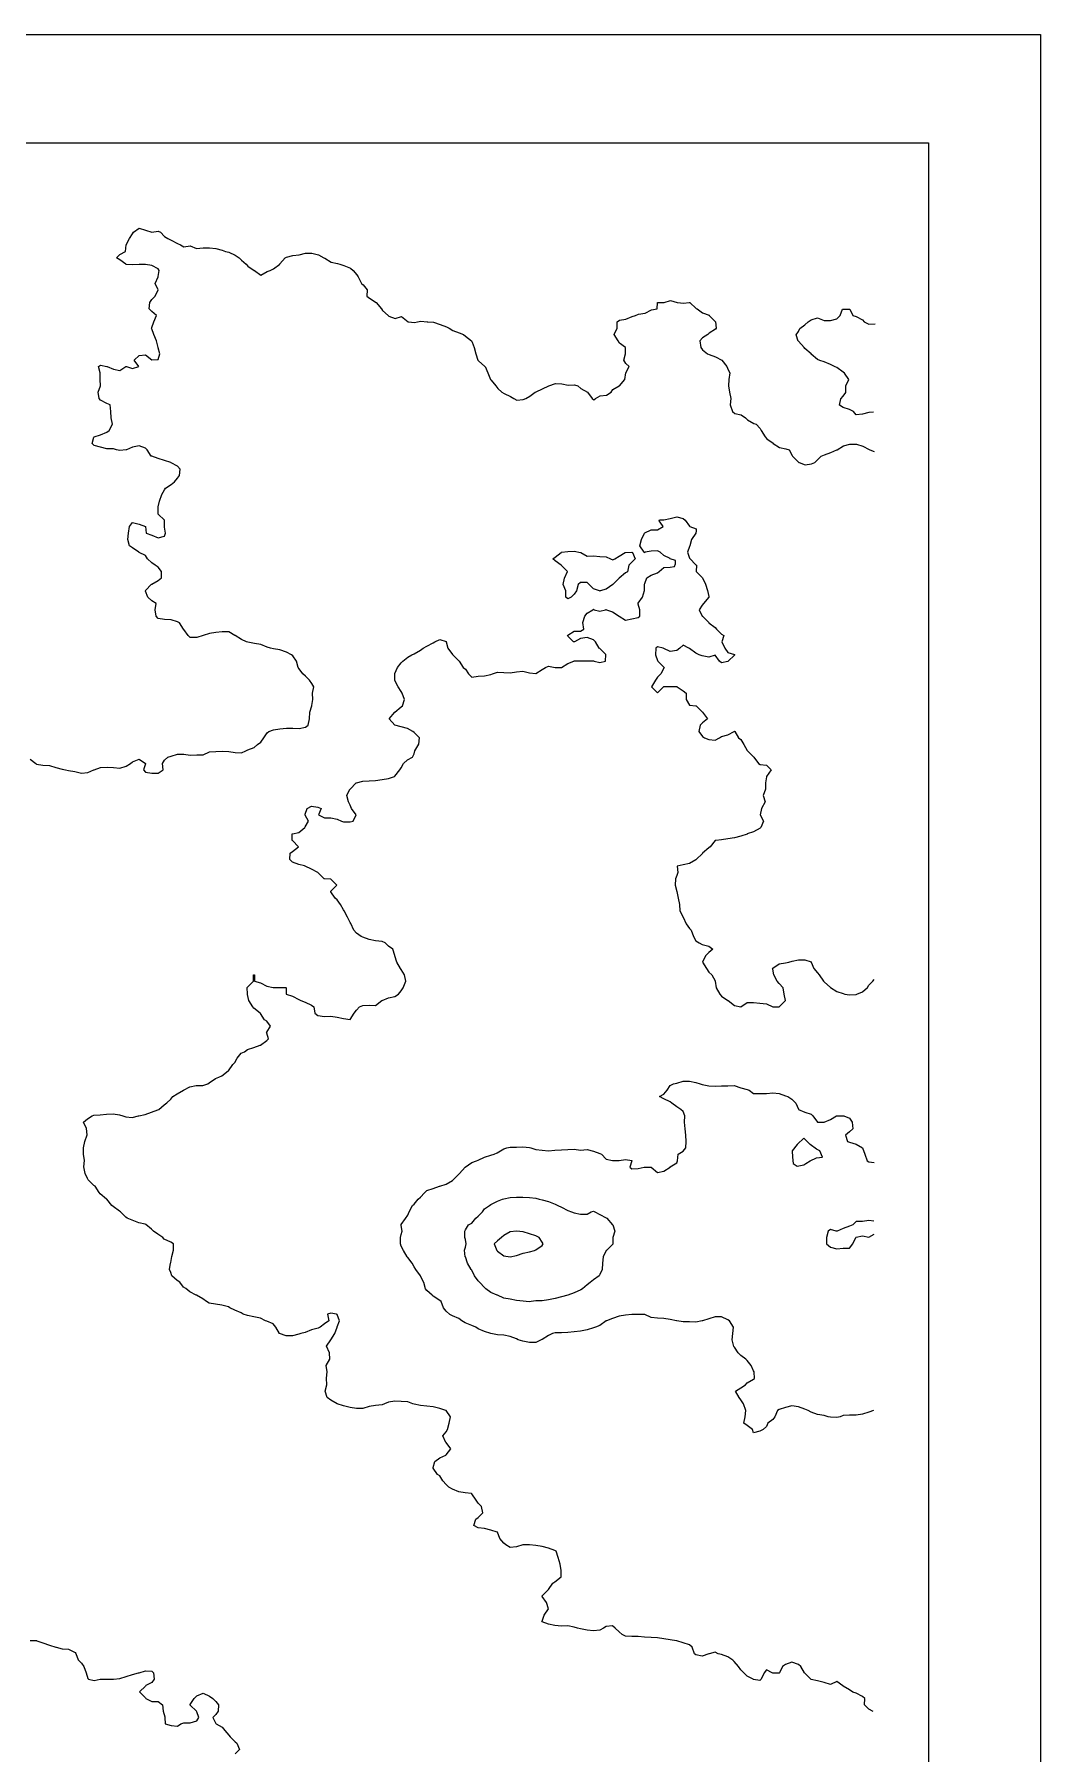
# Model space of a CAD drawing. Extents: x 597 to 1462, y 540 to 1101.
# Drawn here: x 1308.7 to 1462.4, y 837.9 to 1100.6 of the extents above; entities that cross this region are included whole.
import ezdxf

# ---------------------------------------------------------------- set-up
doc = ezdxf.new("R2010")
doc.units = 0
for name, color, linetype in [('Frame_Outer', 7, 'CONTINUOUS'), ('Gridlinescont', 7, 'CONTINUOUS'), ('TEST', 7, 'CONTINUOUS')]:
    doc.layers.add(name, color=color, linetype=linetype)

msp = doc.modelspace()

# ---------------------------------------------------------------- linework, layer by layer
at = {"layer": 'Frame_Outer', "color": 7}
msp.add_lwpolyline([(596.917639, 1100.637229), (1462.392328, 1100.637229), (1462.392328, 539.962512), (596.917639, 539.962512), (596.917639, 1100.637229), (1462.392328, 1100.637229), (1462.392328, 539.962512), (596.917639, 539.962512), (596.917639, 1100.637229), (1462.392328, 1100.637229), (1462.392328, 539.962512), (596.917639, 539.962512), (596.917639, 1100.637229)], close=True, dxfattribs=at)
at = {"layer": 'Gridlinescont', "color": 7}
msp.add_lwpolyline([(614.04912, 1084.06444), (1445.260818, 1084.06444), (1445.260818, 556.535283), (614.04912, 556.535283), (614.04912, 1084.06444)], close=True, dxfattribs=at)
at = {"layer": 'TEST', "color": 7}
for points in [[(1308.039379, 989.873279), (1308.90899, 989.221092), (1309.017843, 989.123217), (1309.996251, 988.976405), (1310.974603, 988.927044), (1311.952926, 988.63359), (1312.931334, 988.350888), (1313.42051, 988.242063), (1313.909742, 988.144188), (1314.888094, 987.997376), (1315.866445, 987.752633), (1316.844853, 987.850423), (1317.776582, 988.241583), (1317.823543, 988.266418), (1318.801895, 988.60929), (1319.780303, 988.676967), (1320.758654, 988.633956), (1321.737062, 988.487144), (1322.715386, 988.829621), (1323.36763, 989.220838), (1323.693794, 989.465552), (1324.672145, 989.87311), (1325.650553, 989.244742), (1325.683065, 989.219906), (1325.650553, 989.172916), (1325.371069, 988.24116), (1325.650553, 987.914995), (1326.628905, 987.751758), (1327.607313, 987.751758), (1328.341091, 988.240934), (1328.259641, 989.219342), (1328.585777, 989.708518), (1329.074953, 990.197693), (1329.564129, 990.337168), (1330.542537, 990.642109), (1331.520888, 990.642109), (1332.499296, 990.491148), (1333.47762, 990.52366), (1334.455971, 990.552447), (1335.434379, 990.997172), (1336.412787, 991.052911), (1337.391139, 991.105489), (1338.369462, 991.076703), (1339.34787, 990.895064), (1340.326278, 990.848103), (1340.978466, 991.174154), (1341.30463, 991.296554), (1342.282925, 991.663584), (1342.772214, 992.152731), (1343.261389, 992.478924), (1343.750509, 993.131139), (1344.239684, 993.913854), (1344.484399, 994.109491), (1345.218205, 994.376247), (1346.196529, 994.544452), (1347.174937, 994.598554), (1348.153288, 994.598554), (1349.131583, 994.553991), (1350.109991, 994.794247), (1350.529345, 995.087588), (1350.697042, 996.065996), (1350.762348, 997.044348), (1351.076574, 998.022756), (1351.088428, 998.111515), (1351.210799, 999.000995), (1351.170216, 999.979346), (1351.382164, 1000.957754), (1351.08871, 1001.44693), (1350.721708, 1001.936078), (1350.110245, 1002.54754), (1349.690891, 1002.914655), (1349.131837, 1003.697314), (1348.968967, 1003.892894), (1348.712794, 1004.871302), (1348.15374, 1005.654017), (1347.958075, 1005.849597), (1347.175388, 1006.240785), (1346.197037, 1006.61027), (1345.218742, 1006.729707), (1344.729453, 1006.827581), (1344.240334, 1007.023161), (1343.261897, 1007.386522), (1342.283574, 1007.561303), (1341.305251, 1007.740457), (1341.109586, 1007.805764), (1340.326899, 1008.19698), (1339.348491, 1008.770258), (1339.323656, 1008.782111), (1338.369124, 1009.341222), (1337.390772, 1009.353075), (1336.412477, 1009.217213), (1335.434069, 1009.108388), (1334.487242, 1008.782196), (1334.45473, 1008.761594), (1333.476406, 1008.454705), (1332.497998, 1008.454705), (1332.17189, 1008.78087), (1331.519647, 1009.712683), (1331.487135, 1009.758882), (1330.866415, 1010.73729), (1330.540336, 1010.877216), (1329.561928, 1011.156729), (1328.583491, 1011.226805), (1327.605168, 1011.390042), (1327.279032, 1011.716206), (1327.115766, 1012.694502), (1327.279032, 1013.672853), (1326.626845, 1014.06407), (1326.039738, 1014.65112), (1325.648578, 1015.582877), (1325.623742, 1015.629838), (1325.648578, 1015.6768), (1326.580334, 1016.608642), (1326.627324, 1016.629244), (1327.605732, 1017.197103), (1328.094795, 1017.588263), (1328.094795, 1018.566671), (1327.605732, 1019.218915), (1327.1165, 1019.545079), (1326.627324, 1019.871187), (1325.975052, 1020.523431), (1325.648916, 1021.012578), (1324.670593, 1021.477963), (1324.645758, 1021.502798), (1323.691197, 1022.154929), (1323.201965, 1022.481093), (1322.95725, 1023.459445), (1323.038728, 1024.437853), (1323.20157, 1025.416176), (1323.690802, 1026.06842), (1324.669154, 1025.783263), (1325.647477, 1025.432573), (1325.664128, 1025.415922), (1325.736575, 1024.437599), (1326.625998, 1024.111406), (1327.604406, 1023.703878), (1328.582729, 1023.948592), (1328.705129, 1024.437768), (1328.582729, 1025.327135), (1328.550217, 1025.416007), (1328.558402, 1026.39433), (1327.60387, 1027.348862), (1327.571358, 1027.373698), (1327.579542, 1028.352049), (1327.604378, 1028.440836), (1327.799958, 1029.330232), (1328.163375, 1030.30864), (1328.582616, 1031.042361), (1328.705016, 1031.287132), (1329.561081, 1031.857814), (1330.104584, 1032.265371), (1330.539489, 1032.824368), (1330.865653, 1033.243722), (1330.958871, 1034.22213), (1330.539602, 1034.6414), (1329.561194, 1035.189729), (1329.536358, 1035.201583), (1328.581854, 1035.502827), (1327.603531, 1035.853939), (1326.625123, 1036.166134), (1326.536308, 1036.177987), (1325.891571, 1037.156338), (1325.646856, 1037.401025), (1324.668448, 1037.74353), (1323.690097, 1037.575749), (1322.743326, 1037.15648), (1322.710814, 1037.135877), (1321.732406, 1037.032753), (1321.24323, 1037.155068), (1320.753941, 1037.295051), (1319.775646, 1037.319886), (1318.797295, 1037.548289), (1317.818887, 1037.809288), (1317.492779, 1038.135452), (1317.787419, 1039.113804), (1317.819931, 1039.146316), (1318.798282, 1039.440956), (1319.776634, 1039.848484), (1320.10277, 1040.093199), (1320.591946, 1041.071607), (1320.428708, 1042.049931), (1320.363402, 1043.028282), (1320.26564, 1044.00669), (1319.776352, 1044.251377), (1318.798057, 1044.740553), (1318.602477, 1044.985268), (1318.406812, 1045.963676), (1318.766532, 1046.941999), (1318.749881, 1047.920322), (1318.749881, 1048.89873), (1318.470368, 1049.877195), (1318.796533, 1050.072718), (1319.774856, 1049.896358), (1319.821846, 1049.875755), (1320.753603, 1049.484595), (1321.732011, 1049.288931), (1322.67881, 1049.875981), (1322.711322, 1049.900817), (1322.758284, 1049.875981), (1323.69004, 1049.596553), (1324.621882, 1049.875981), (1323.934699, 1050.854389), (1324.668476, 1051.588195), (1325.6468, 1051.66956), (1326.625208, 1050.900899), (1327.603531, 1050.943092), (1327.848246, 1051.832571), (1327.603531, 1052.721966), (1327.571019, 1052.810725), (1327.357857, 1053.789133), (1326.950328, 1054.767598), (1326.624135, 1055.656965), (1326.591623, 1055.745752), (1326.624135, 1055.834539), (1326.950328, 1056.723934), (1327.357857, 1057.702342), (1326.624079, 1058.289364), (1326.232862, 1058.680581), (1326.29814, 1059.658932), (1326.624305, 1060.148108), (1327.11348, 1060.637256), (1327.571132, 1061.615664), (1327.11348, 1062.594015), (1327.583465, 1063.572423), (1327.604067, 1063.66121), (1327.767389, 1064.550662), (1327.604067, 1064.795377), (1326.625744, 1065.333433), (1325.647308, 1065.497546), (1324.669013, 1065.480894), (1323.690548, 1065.438646), (1322.712253, 1065.495993), (1322.665235, 1065.528505), (1321.733506, 1066.180777), (1321.244331, 1066.506857), (1321.733506, 1066.996089), (1322.622902, 1067.485265), (1322.698537, 1068.463673), (1322.71039, 1068.496185), (1323.199566, 1069.442984), (1323.688714, 1070.17679), (1323.828696, 1070.421505), (1324.667319, 1071.008527), (1325.645614, 1070.70082), (1326.624051, 1070.430338), (1327.602374, 1070.561233), (1327.928538, 1070.421336), (1328.580782, 1069.769092), (1329.06993, 1069.442928), (1329.559105, 1069.198213), (1330.537513, 1068.660156), (1331.026689, 1068.464576), (1331.515865, 1068.185091), (1332.494273, 1068.324989), (1333.472624, 1067.921101), (1334.451032, 1068.004159), (1335.429356, 1068.04477), (1336.407764, 1067.920367), (1337.386115, 1067.681409), (1337.875348, 1067.485829), (1338.364523, 1067.335264), (1339.342875, 1066.915035), (1339.954338, 1066.507421), (1340.321452, 1066.14042), (1341.020263, 1065.528957), (1341.299747, 1065.202764), (1342.278099, 1064.564378), (1342.298701, 1064.552524), (1343.257833, 1063.853629), (1344.236241, 1064.389456), (1344.725417, 1064.552694), (1345.214649, 1064.79738), (1346.161477, 1065.531186), (1346.193989, 1065.556022), (1346.976647, 1066.510554), (1347.172227, 1066.599341), (1348.150635, 1066.836718), (1349.128959, 1066.945571), (1350.107367, 1067.188198), (1351.085718, 1067.2088), (1352.064126, 1066.929287), (1352.902693, 1066.509961), (1353.042224, 1066.421146), (1354.020632, 1065.832797), (1354.99904, 1065.606935), (1355.325148, 1065.531299), (1355.977391, 1065.335719), (1356.955799, 1064.919921), (1357.375125, 1064.552863), (1357.934151, 1063.900563), (1358.151434, 1063.574455), (1358.63282, 1062.596047), (1358.912305, 1062.35136), (1359.499355, 1061.617583), (1359.445987, 1060.639231), (1359.890656, 1060.35159), (1360.869064, 1059.673015), (1360.877249, 1059.661162), (1361.695355, 1058.68281), (1361.845948, 1058.465499), (1362.702041, 1057.704487), (1362.824441, 1057.59569), (1363.802793, 1057.215057), (1364.781088, 1057.526518), (1365.759496, 1056.735731), (1365.848311, 1056.727546), (1366.737706, 1056.618665), (1367.226854, 1056.727546), (1367.71603, 1056.802392), (1368.694438, 1056.733078), (1368.783225, 1056.725176), (1369.672704, 1056.655128), (1370.651028, 1056.321993), (1371.629436, 1055.924342), (1372.02068, 1055.746316), (1372.607703, 1055.379286), (1373.586026, 1055.047393), (1374.23827, 1054.76788), (1374.564378, 1054.542046), (1375.453857, 1053.789444), (1375.542616, 1053.593807), (1375.843776, 1052.811149), (1376.102009, 1051.832797), (1376.439575, 1050.854389), (1376.521024, 1050.756599), (1377.49946, 1049.888145), (1377.520063, 1049.876292), (1377.945597, 1048.897884), (1378.381433, 1047.919532), (1378.479195, 1047.797132), (1379.164092, 1046.941039), (1379.457434, 1046.521685), (1380.109706, 1045.962688), (1380.435785, 1045.784662), (1381.414193, 1045.285213), (1381.903369, 1044.984054), (1382.392601, 1044.739367), (1383.370953, 1044.83346), (1383.762169, 1044.984054), (1384.349107, 1045.351056), (1385.164447, 1045.962547), (1385.327684, 1046.032622), (1386.306092, 1046.451948), (1387.268413, 1046.941124), (1387.285064, 1046.952977), (1388.263416, 1047.307731), (1389.241768, 1047.234494), (1390.220176, 1047.029939), (1391.198584, 1047.080852), (1391.687759, 1046.940955), (1392.176907, 1046.549738), (1393.155258, 1045.986592), (1393.17191, 1045.961756), (1393.889629, 1044.983348), (1394.134344, 1044.787768), (1394.37903, 1044.983348), (1395.112808, 1045.402702), (1396.091244, 1045.505008), (1396.776141, 1045.961615), (1397.069483, 1046.380856), (1398.024015, 1046.939939), (1398.048851, 1046.95659), (1398.887502, 1047.918911), (1399.016365, 1048.897319), (1399.028218, 1048.944309), (1399.517507, 1049.876066), (1399.028218, 1050.365242), (1398.702167, 1050.854474), (1398.981652, 1051.832825), (1398.981652, 1052.811149), (1398.04981, 1053.463449), (1397.854258, 1053.789557), (1397.23464, 1054.767965), (1397.723731, 1055.746316), (1397.723731, 1056.724668), (1398.049923, 1056.969354), (1399.028218, 1057.116251), (1400.006654, 1057.507496), (1400.495802, 1057.703076), (1400.985062, 1057.898599), (1401.963386, 1058.02924), (1402.941709, 1058.541699), (1403.831189, 1058.681653), (1403.8742, 1059.659948), (1403.920371, 1059.684784), (1404.898807, 1059.692686), (1405.877215, 1059.98727), (1406.855539, 1059.684897), (1406.944326, 1059.660061), (1407.833806, 1059.551208), (1408.723285, 1059.660061), (1408.812044, 1059.667963), (1408.820229, 1059.660061), (1409.791186, 1058.751475), (1409.913586, 1058.681427), (1410.76965, 1058.110689), (1411.748002, 1057.711684), (1411.759855, 1057.703499), (1412.724406, 1056.738948), (1412.749242, 1056.727095), (1412.847822, 1055.748743), (1412.725535, 1055.608761), (1411.747127, 1054.965915), (1411.551547, 1054.770279), (1410.76886, 1054.281103), (1410.334012, 1053.791927), (1410.489517, 1052.813519), (1410.76903, 1052.422275), (1411.502751, 1051.835281), (1411.747438, 1051.712937), (1412.725846, 1051.345879), (1413.704197, 1050.868726), (1413.71605, 1050.856873), (1414.463206, 1049.878521), (1414.680488, 1049.389289), (1414.897828, 1048.900113), (1414.778307, 1047.921762), (1414.694035, 1046.943354), (1414.876068, 1045.96503), (1415.047152, 1044.986707), (1414.973858, 1044.008299), (1415.302845, 1043.029863), (1415.658445, 1042.728732), (1416.636768, 1042.496265), (1417.335607, 1042.051568), (1417.61512, 1041.72546), (1418.593443, 1041.1819), (1418.919636, 1041.073047), (1419.571851, 1040.420803), (1419.711833, 1040.094639), (1420.305883, 1039.116231), (1420.55057, 1038.836718), (1421.528921, 1038.151736), (1421.549523, 1038.138754), (1422.508656, 1037.527348), (1423.487064, 1037.300187), (1423.976239, 1037.160233), (1424.465472, 1036.27081), (1424.497984, 1036.181994), (1425.444811, 1035.235195), (1425.53357, 1035.202683), (1426.42305, 1034.876519), (1427.401373, 1035.007132), (1427.890633, 1035.202683), (1428.379781, 1035.691859), (1428.868957, 1036.181035), (1429.358132, 1036.376671), (1430.33654, 1036.767831), (1431.268297, 1037.15902), (1431.315259, 1037.179622), (1432.29361, 1037.747481), (1433.272018, 1038.016298), (1434.250455, 1038.000493), (1435.22875, 1037.721009), (1436.207101, 1037.181118), (1436.295973, 1037.160515), (1436.960098, 1036.896666)], [(1436.87292, 1042.934274), (1436.158503, 1042.835299), (1435.180151, 1042.607009), (1434.201743, 1042.509219), (1433.810498, 1042.998367), (1433.223561, 1043.324474), (1432.245153, 1043.609716), (1431.658102, 1043.976775), (1431.853767, 1044.955126), (1432.244927, 1045.346371), (1432.664253, 1045.933365), (1432.635466, 1046.911716), (1433.08276, 1047.890124), (1432.43983, 1048.868448), (1432.24425, 1049.008374), (1431.265842, 1049.72471), (1431.021155, 1049.847053), (1430.287349, 1050.214112), (1429.309026, 1050.608235), (1428.656782, 1050.825461), (1428.330618, 1050.947833), (1427.35221, 1051.791847), (1427.335559, 1051.8037), (1426.373237, 1052.642267), (1426.250838, 1052.781854), (1425.394716, 1053.746405), (1425.378912, 1053.758258), (1425.06875, 1054.736666), (1425.394829, 1055.225842), (1425.590466, 1055.715018), (1426.373181, 1056.2741), (1426.862328, 1056.693426), (1427.351504, 1057.019505), (1428.329912, 1057.34567), (1429.308264, 1056.938112), (1430.286672, 1056.938112), (1431.265023, 1057.182827), (1431.754143, 1057.671918), (1432.15439, 1058.650326), (1432.243177, 1058.670929), (1433.221585, 1058.662744), (1433.254097, 1058.650891), (1433.711749, 1057.672483), (1434.200868, 1057.550083), (1435.179333, 1057.020126), (1435.458817, 1056.693962), (1436.157628, 1056.367882), (1437.135979, 1056.388485)], [(1436.802844, 844.388796), (1436.152717, 844.714988), (1435.50053, 845.367204), (1435.565836, 846.345555), (1435.174591, 846.671691), (1434.196296, 847.160867), (1433.707036, 847.324104), (1433.21786, 847.650269), (1432.239452, 848.213584), (1432.19328, 848.302371), (1431.261439, 848.954615), (1430.283088, 848.498092), (1429.30468, 848.791434), (1428.326356, 849.063158), (1427.347948, 849.271071), (1427.323113, 849.279255), (1426.368581, 850.233703), (1426.347978, 850.258538), (1425.780119, 851.236862), (1425.388987, 851.563026), (1424.410579, 851.889134), (1423.432256, 851.563026), (1422.943024, 851.236862), (1422.500415, 850.258538), (1422.453425, 850.246685), (1421.475017, 850.246685), (1421.38623, 850.258538), (1420.496863, 850.747686), (1420.170698, 850.258538), (1419.714091, 849.280215), (1419.518511, 849.08455), (1418.540103, 849.25648), (1418.493085, 849.281316), (1417.561356, 849.770463), (1417.072181, 850.259639), (1416.582948, 850.748815), (1416.256869, 851.238047), (1415.604597, 852.020762), (1415.35991, 852.216286), (1414.626132, 852.705461), (1413.647724, 853.054965), (1413.158549, 853.194863), (1412.669373, 853.439606), (1411.779978, 853.194863), (1411.691219, 853.18301), (1410.712811, 852.805312), (1409.734459, 853.000948), (1409.538823, 853.196528), (1409.147635, 854.174936), (1408.756418, 854.566096), (1407.778123, 854.873888), (1406.799715, 855.13943), (1406.752697, 855.151284), (1405.820968, 855.329253), (1404.842617, 855.477448), (1403.864209, 855.640685), (1402.885857, 855.694844), (1401.907449, 855.737826), (1400.929126, 855.803104), (1399.950718, 855.850122), (1398.972366, 855.886727), (1398.483219, 856.131442), (1397.993958, 856.522573), (1397.407021, 857.109624), (1397.015776, 857.435788), (1396.037453, 857.35431), (1395.646236, 857.109624), (1395.059214, 856.78346), (1394.080863, 856.702067), (1393.102455, 856.816169), (1392.124103, 857.020837), (1391.634871, 857.109624), (1391.145695, 857.272861), (1390.167372, 857.476654), (1389.188964, 857.389504), (1388.210612, 857.529429), (1387.232204, 857.69721), (1386.253881, 858.041776), (1386.206891, 858.088737), (1386.253881, 858.177553), (1386.57996, 859.066976), (1387.208385, 860.045328), (1386.905955, 861.023736), (1386.253712, 861.95552), (1386.2212, 862.002482), (1386.253712, 862.034994), (1387.200539, 862.981822), (1387.233051, 863.028783), (1387.885295, 863.960512), (1388.211459, 864.156092), (1389.165878, 864.938863), (1389.157694, 865.917215), (1388.993581, 866.895623), (1388.70024, 867.873946), (1388.406785, 868.852354), (1388.211233, 868.961207), (1387.232825, 869.341784), (1386.254389, 869.563949), (1385.276066, 869.741975), (1384.297742, 869.81682), (1383.319334, 869.808918), (1382.340983, 869.506545), (1381.362575, 869.441267), (1380.710303, 869.832484), (1380.384223, 870.077199), (1379.797173, 870.810892), (1379.405984, 871.742733), (1379.358994, 871.789723), (1378.427181, 872.069208), (1377.44883, 872.323321), (1376.470422, 872.441995), (1375.81815, 872.768131), (1376.144314, 873.746454), (1376.470422, 873.991198), (1377.2042, 874.724975), (1376.959485, 875.70327), (1376.470309, 876.192559), (1376.190824, 876.681735), (1375.492014, 877.640924), (1375.444996, 877.661526), (1374.513211, 877.792054), (1373.534859, 877.954924), (1372.556508, 878.313798), (1371.969514, 878.639877), (1371.578269, 879.031094), (1371.089093, 879.618144), (1370.599946, 880.35195), (1370.273753, 880.596637), (1369.621538, 881.528478), (1369.589026, 881.57544), (1369.621538, 881.664227), (1369.866224, 882.553622), (1370.600002, 883.140644), (1371.531843, 883.531889), (1371.578805, 883.564401), (1372.312611, 884.511172), (1371.578805, 885.457999), (1371.55397, 885.490511), (1371.088726, 886.468919), (1371.577902, 887.121135), (1371.773426, 887.447243), (1372.066908, 888.425651), (1372.230146, 889.404002), (1371.577902, 890.358534), (1371.54539, 890.38337), (1370.598506, 890.650239), (1369.620155, 890.916967), (1368.641831, 891.035698), (1367.663423, 891.131428), (1366.685015, 891.307422), (1366.489407, 891.36158), (1365.70672, 891.662711), (1364.728425, 891.738375), (1363.749989, 891.770887), (1362.771666, 891.60765), (1362.184615, 891.362935), (1361.793399, 891.240535), (1360.815047, 891.1325), (1359.836639, 890.986422), (1358.858316, 890.664012), (1357.879908, 890.643409), (1356.901584, 890.810316), (1355.923148, 891.055002), (1354.944825, 891.355371), (1354.92902, 891.363556), (1353.966699, 891.95055), (1353.40756, 892.341794), (1353.110522, 893.320118), (1353.355236, 894.298526), (1353.314653, 895.276877), (1353.396018, 896.255285), (1353.233147, 897.233637), (1353.827225, 898.212045), (1353.790564, 899.190368), (1353.316233, 900.168692), (1353.957696, 901.147128), (1353.96955, 901.16773), (1354.580956, 902.126862), (1354.916123, 903.10527), (1354.948635, 903.15226), (1355.274799, 904.084017), (1354.948635, 905.015774), (1354.859848, 905.062735), (1353.970481, 905.225606), (1353.481305, 905.062735), (1353.644542, 904.084327), (1352.992299, 903.595152), (1352.340027, 903.106004), (1352.013891, 902.942682), (1351.035539, 902.661194), (1350.057216, 902.290438), (1349.404859, 902.127173), (1349.078808, 902.029411), (1348.1004, 901.777697), (1347.122048, 901.761046), (1346.143697, 902.121133), (1346.135512, 902.129035), (1345.586167, 903.107359), (1345.166841, 903.596534), (1344.188433, 904.004148), (1343.992853, 904.085541), (1343.210081, 904.476757), (1342.23173, 904.672337), (1341.253406, 904.900712), (1340.601106, 905.063949), (1340.274998, 905.259642), (1339.29659, 905.67544), (1338.562869, 906.04247), (1338.318182, 906.181972), (1337.339774, 906.461457), (1336.361423, 906.601467), (1335.383015, 906.776191), (1334.991855, 907.020878), (1334.404833, 907.440204), (1333.426425, 907.987178), (1333.379435, 907.999032), (1332.447678, 908.488179), (1331.795434, 908.977355), (1331.46927, 909.22207), (1330.88222, 909.955848), (1330.491003, 910.235361), (1329.675691, 910.934199), (1329.512454, 911.423347), (1329.349132, 911.912523), (1329.498512, 912.890959), (1329.510366, 912.979718), (1329.673659, 913.869113), (1329.929776, 914.847521), (1329.929776, 915.825872), (1329.510507, 916.092714), (1328.53207, 916.559678), (1328.287384, 916.804365), (1327.553606, 917.293513), (1326.901362, 917.782688), (1326.575254, 918.076115), (1325.71919, 918.760927), (1325.59679, 918.826233), (1324.618438, 919.040609), (1323.64003, 919.438373), (1322.857344, 919.739504), (1322.661764, 919.879515), (1321.823197, 920.718082), (1321.683186, 920.840482), (1320.704778, 921.556762), (1320.509226, 921.696659), (1319.726427, 922.651191), (1319.701591, 922.676027), (1318.747059, 923.458798), (1318.583822, 923.654378), (1317.964203, 924.632786), (1317.768566, 924.741668), (1316.898927, 925.611307), (1316.790074, 925.806944), (1316.43405, 926.58963), (1316.256081, 927.567954), (1316.355056, 928.54639), (1316.178272, 929.524685), (1316.178272, 930.503093), (1316.398434, 931.481445), (1316.742999, 932.459853), (1316.626357, 933.438204), (1316.202402, 934.416612), (1316.789425, 934.905788), (1317.523231, 935.394936), (1317.767946, 935.483751), (1318.746269, 935.54505), (1319.724592, 935.639171), (1320.703, 935.675803), (1321.681408, 935.518634), (1322.170584, 935.39629), (1322.65976, 935.256703), (1323.638083, 935.116806), (1324.569953, 935.39629), (1324.616914, 935.408144), (1325.595266, 935.614787), (1326.573674, 935.967931), (1327.551997, 936.300163), (1327.715319, 936.375799), (1328.530546, 937.074638), (1328.921763, 937.35415), (1329.508813, 937.941116), (1329.834893, 938.332304), (1330.487221, 938.723549), (1331.449486, 939.310571), (1331.466137, 939.318756), (1332.444432, 939.800453), (1333.42284, 940.022674), (1334.401192, 940.030859), (1335.183964, 940.291914), (1335.379544, 940.414314), (1336.357867, 941.074742), (1336.847043, 941.270322), (1337.336275, 941.515009), (1338.298596, 942.248787), (1338.314401, 942.269389), (1339.013239, 943.228606), (1339.292752, 943.554714), (1339.683969, 944.206958), (1340.271019, 944.940735), (1340.760195, 945.185422), (1341.249342, 945.511586), (1342.227779, 945.837779), (1343.159507, 946.163858), (1343.206497, 946.19637), (1344.18482, 946.898652), (1344.429507, 947.143339), (1344.18482, 948.032706), (1344.159985, 948.121493), (1344.18482, 948.154005), (1344.771843, 949.100832), (1344.18482, 949.83461), (1343.858741, 950.079296), (1343.206412, 951.011138), (1343.181577, 951.058128), (1342.227045, 951.840815), (1342.063808, 952.036451), (1341.444217, 953.014803), (1341.24858, 953.90417), (1341.216068, 953.992985), (1341.199417, 954.971393), (1341.246379, 955.06018), (1342.135774, 955.949547), (1342.177995, 956.927955), (1342.224956, 956.95279), (1342.313772, 956.927955), (1342.313772, 955.949547), (1343.203139, 955.70486), (1344.181547, 955.215684), (1345.159955, 954.990245), (1346.138306, 954.990245), (1347.11663, 954.982061), (1347.16362, 954.970208), (1347.16362, 953.991912), (1348.095348, 953.66572), (1349.073784, 953.176544), (1349.399864, 953.013307), (1350.052192, 952.733822), (1351.030516, 952.279529), (1351.35668, 952.034814), (1351.51955, 951.056491), (1352.008726, 950.730327), (1352.987134, 950.567089), (1353.965429, 950.62122), (1354.943865, 950.444464), (1355.922189, 950.240586), (1356.900597, 950.124029), (1357.552869, 951.055757), (1357.878948, 951.544933), (1358.368209, 952.034193), (1358.857356, 952.229745), (1359.835792, 952.279134), (1360.814088, 952.229745), (1361.76862, 953.012517), (1361.793455, 953.02437), (1362.771863, 953.420017), (1363.750215, 953.599285), (1364.309297, 953.990501), (1364.728623, 954.479677), (1365.021964, 954.968853), (1365.413209, 955.947204), (1365.217629, 956.925612), (1364.728453, 957.740896), (1364.588471, 957.90419), (1364.075984, 958.882598), (1363.749904, 959.814326), (1363.729302, 959.861316), (1363.422414, 960.839724), (1362.77017, 961.328872), (1362.280994, 961.818048), (1361.791762, 962.013712), (1360.81341, 962.144212), (1359.835002, 962.307054), (1358.856679, 962.674169), (1358.611992, 962.796456), (1357.878186, 963.285631), (1357.458917, 963.774807), (1357.039591, 964.753215), (1356.899694, 964.916452), (1356.492052, 965.731792), (1356.019217, 966.7102), (1355.921427, 966.873438), (1355.432194, 967.688778), (1354.943019, 968.387616), (1354.616939, 968.667016), (1353.964695, 969.621548), (1353.952842, 969.646384), (1353.964695, 969.693374), (1354.896424, 970.625215), (1353.964695, 971.556944), (1352.986287, 971.58573), (1352.969636, 971.606333), (1352.007315, 972.568654), (1351.974803, 972.585305), (1351.027919, 973.074537), (1350.049568, 973.54455), (1349.96078, 973.565152), (1349.071329, 973.809839), (1348.093006, 974.152316), (1347.701761, 974.54356), (1347.767067, 975.521912), (1348.093231, 975.766599), (1349.040002, 976.500376), (1348.093231, 977.447176), (1348.07658, 977.479688), (1348.059929, 978.458096), (1348.092441, 978.4739), (1349.070793, 978.702726), (1350.017592, 979.436504), (1350.050104, 979.525262), (1350.539167, 980.414742), (1350.050104, 981.304109), (1350.03825, 981.392924), (1350.050104, 981.481712), (1350.376183, 982.371078), (1351.028455, 982.697271), (1352.006863, 982.533949), (1352.496039, 982.370683), (1352.095792, 981.392388), (1352.985271, 980.9031), (1353.963679, 980.9031), (1354.942003, 980.693606), (1355.594246, 980.414093), (1355.920354, 980.316331), (1356.898762, 980.304478), (1357.387938, 980.413331), (1357.845533, 981.391654), (1357.14328, 982.370062), (1356.898593, 982.859238), (1356.681282, 983.348414), (1356.409586, 984.326822), (1356.88674, 985.305174), (1356.898593, 985.321825), (1357.860914, 986.284146), (1357.876719, 986.29233), (1358.855127, 986.500949), (1359.833478, 986.563066), (1360.811886, 986.610056), (1361.790238, 986.773378), (1362.768646, 986.936616), (1363.715417, 987.26278), (1363.747929, 987.287615), (1364.530616, 988.242147), (1364.726196, 988.568199), (1365.05236, 989.220555), (1365.704604, 989.779553), (1366.438325, 990.198879), (1366.683012, 990.688054), (1366.823022, 991.177202), (1367.416987, 992.155638), (1367.521748, 993.133962), (1366.683096, 993.972613), (1366.487544, 994.112539), (1365.704829, 994.547415), (1364.726506, 994.823965), (1363.748098, 995.082565), (1363.731447, 995.090749), (1362.891356, 996.069073), (1363.73537, 997.047509), (1363.747223, 997.059362), (1364.725631, 997.88585), (1364.921211, 998.02586), (1365.214666, 999.004156), (1364.888502, 999.982507), (1364.725264, 1000.227222), (1364.235976, 1000.961), (1363.746856, 1001.907799), (1363.730205, 1001.940311), (1363.730205, 1002.918634), (1363.750807, 1002.965624), (1364.142024, 1003.897466), (1364.729074, 1004.631243), (1364.973761, 1004.875958), (1365.707539, 1005.46298), (1366.359782, 1005.854197), (1366.685975, 1005.962994), (1367.664298, 1006.55312), (1368.055543, 1006.832605), (1368.642537, 1007.158797), (1369.620888, 1007.647945), (1369.865603, 1007.811182), (1370.599381, 1008.178269), (1371.577704, 1007.857862), (1371.610216, 1007.8109), (1371.823407, 1006.832548), (1372.557185, 1005.885665), (1372.58202, 1005.853153), (1373.536524, 1004.898621), (1373.553175, 1004.873785), (1374.189445, 1003.895434), (1374.515497, 1003.650747), (1375.004785, 1002.916969), (1375.493933, 1002.427737), (1376.472256, 1002.55008), (1377.450664, 1002.623373), (1378.429016, 1002.847204), (1378.673731, 1002.91728), (1379.407508, 1003.161994), (1380.385916, 1003.113396), (1381.364268, 1003.096745), (1382.342676, 1003.244911), (1383.321028, 1003.310218), (1384.299436, 1003.058504), (1385.277759, 1002.965286), (1386.256082, 1003.570906), (1386.745343, 1003.897014), (1387.23449, 1004.09265), (1388.212926, 1003.910561), (1389.191222, 1003.918463), (1390.169573, 1004.486294), (1391.101414, 1004.877426), (1391.148376, 1004.894077), (1392.126728, 1004.902261), (1393.105079, 1004.910446), (1394.083487, 1004.910446), (1394.172246, 1004.877934), (1395.061641, 1004.633247), (1395.951121, 1004.877934), (1395.993313, 1005.856342), (1395.061557, 1006.788127), (1394.972685, 1006.835088), (1394.409426, 1007.813496), (1394.083318, 1008.139604), (1393.10491, 1008.46574), (1392.126558, 1008.302446), (1391.194717, 1007.813327), (1391.147755, 1007.792725), (1391.058968, 1007.813327), (1390.169517, 1008.70275), (1390.137005, 1008.791509), (1390.169517, 1008.838528), (1391.147925, 1009.444176), (1392.126248, 1009.444176), (1392.615424, 1009.770256), (1392.452158, 1010.748664), (1392.778266, 1011.727072), (1393.10443, 1012.216191), (1393.99391, 1012.705424), (1394.082669, 1012.794211), (1394.171456, 1012.705424), (1395.060851, 1012.509844), (1395.950303, 1012.705424), (1396.039118, 1012.737936), (1396.08608, 1012.705424), (1397.017836, 1012.379259), (1397.996244, 1011.750892), (1398.028756, 1011.726056), (1398.975556, 1011.139034), (1399.953907, 1011.334614), (1400.932315, 1011.530166), (1401.17703, 1011.725802), (1401.17703, 1012.704154), (1400.932315, 1013.593549), (1400.90748, 1013.682336), (1400.932315, 1013.729298), (1401.584559, 1014.661082), (1401.879199, 1015.63949), (1401.887383, 1016.617898), (1401.912219, 1016.706686), (1402.238383, 1017.596052), (1402.890542, 1017.987297), (1403.86895, 1018.378514), (1404.113693, 1018.574065), (1404.847358, 1019.161116), (1405.825766, 1019.226394), (1406.450126, 1019.33773), (1406.609667, 1019.713763), (1406.609667, 1020.235112), (1405.824383, 1020.484653), (1405.791871, 1020.531615), (1404.8451, 1021.020876), (1404.25805, 1021.510023), (1403.866834, 1021.705688), (1402.888482, 1021.649949), (1401.999115, 1021.509967), (1401.910328, 1021.42118), (1401.821541, 1021.509967), (1401.176691, 1022.488262), (1401.421378, 1023.466726), (1401.87903, 1024.445021), (1401.911542, 1024.49204), (1402.88995, 1024.934592), (1403.868273, 1024.934592), (1404.757753, 1025.423768), (1404.286611, 1026.087978), (1404.101304, 1026.305458), (1404.157889, 1026.481198), (1404.846624, 1026.449025), (1405.825032, 1026.647032), (1406.80344, 1026.891747), (1407.781792, 1026.647032), (1408.1079, 1026.402345), (1408.760115, 1025.470504), (1408.807105, 1025.423542), (1409.77112, 1025.10322), (1409.763218, 1024.767404), (1409.738664, 1024.398624), (1409.086308, 1023.466783), (1408.783963, 1022.488431), (1408.759128, 1022.399672), (1408.433048, 1021.510277), (1408.759128, 1020.620797), (1408.79164, 1020.532038), (1409.738439, 1019.585211), (1409.827254, 1019.552699), (1409.769906, 1018.574376), (1410.71679, 1017.627492), (1410.749302, 1017.59498), (1411.206841, 1016.616628), (1411.533005, 1015.63822), (1411.696242, 1014.748854), (1411.712894, 1014.660066), (1411.696242, 1014.639464), (1410.881015, 1013.680219), (1410.717778, 1013.435532), (1410.228546, 1012.701811), (1410.717778, 1011.754927), (1410.763978, 1011.722415), (1411.695763, 1010.790659), (1411.728275, 1010.743697), (1412.675102, 1010.009919), (1412.870738, 1009.765176), (1413.653425, 1008.982489), (1413.979505, 1008.786937), (1413.699992, 1007.808529), (1414.142601, 1006.830206), (1414.631833, 1006.177934), (1415.610185, 1005.871046), (1415.642697, 1005.850443), (1415.610185, 1005.803482), (1414.6784, 1004.87164), (1414.631438, 1004.824678), (1413.65303, 1004.626643), (1413.326866, 1004.87133), (1412.674622, 1005.803171), (1411.696271, 1005.458606), (1410.717863, 1005.686924), (1410.228715, 1005.850218), (1409.739539, 1006.094932), (1408.761131, 1006.797101), (1408.672316, 1006.829613), (1407.782836, 1007.318789), (1407.293717, 1006.829613), (1406.804541, 1006.503449), (1405.82619, 1006.340212), (1404.847782, 1006.782821), (1404.758994, 1006.829783), (1403.869515, 1007.074469), (1403.624828, 1006.829783), (1403.54335, 1005.851375), (1403.869515, 1004.961951), (1403.916533, 1004.873192), (1404.848261, 1003.941351), (1404.895251, 1003.894389), (1404.848261, 1003.805574), (1404.359086, 1002.916207), (1403.869853, 1002.427031), (1403.543746, 1001.937799), (1402.938068, 1000.959448), (1403.869853, 1000.027606), (1404.80161, 1000.959448), (1404.848572, 1000.99196), (1405.82698, 1000.99196), (1406.805416, 1000.99196), (1406.852406, 1000.959448), (1407.784134, 1000.307232), (1408.273367, 999.98104), (1408.273367, 999.002716), (1408.762542, 998.113236), (1409.74095, 998.055889), (1409.773462, 998.023377), (1410.72029, 997.076606), (1410.752802, 997.044094), (1411.503964, 996.065658), (1410.721249, 995.413414), (1410.395085, 995.087334), (1410.162252, 994.108898), (1410.721334, 993.32624), (1411.047498, 993.13066), (1411.699742, 992.913348), (1412.678065, 992.804495), (1413.330337, 993.13066), (1413.656473, 993.375374), (1414.634938, 993.620061), (1415.566666, 994.109237), (1415.613656, 994.156227), (1415.702443, 994.109237), (1416.265759, 993.130829), (1416.591923, 992.886114), (1417.081042, 992.152336), (1417.570218, 991.205537), (1417.617236, 991.173025), (1418.548965, 990.241184), (1418.569567, 990.194222), (1419.284182, 989.215814), (1419.528869, 989.07586), (1420.50722, 988.971099), (1421.241026, 988.237293), (1420.523222, 987.25897), (1420.506571, 987.170183), (1420.384171, 986.280731), (1420.34356, 985.30238), (1420.017395, 984.323972), (1420.310737, 983.34562), (1419.772652, 982.367212), (1419.547157, 981.388889), (1420.087132, 980.410481), (1419.650281, 979.432129), (1419.527966, 979.34337), (1418.549558, 978.803282), (1417.590425, 978.45389), (1417.569823, 978.445706), (1416.591415, 978.107265), (1415.613092, 977.850302), (1414.63474, 977.718504), (1413.656332, 977.571607), (1412.766965, 977.473789), (1412.678094, 977.448954), (1411.895407, 976.49445), (1411.699827, 976.354552), (1410.737505, 975.515957), (1410.720854, 975.495355), (1409.761609, 974.53611), (1409.741007, 974.503598), (1408.762599, 973.948184), (1407.784247, 973.71981), (1406.894768, 973.556573), (1407.00156, 972.57825), (1406.80598, 972.088989), (1406.642658, 971.599842), (1406.561294, 970.62149), (1406.80598, 969.689649), (1406.814165, 969.642687), (1407.022106, 968.664251), (1407.239389, 967.685843), (1407.293548, 966.707519), (1407.782723, 965.760692), (1407.790908, 965.72818), (1408.271222, 964.749772), (1408.760398, 964.015994), (1409.005084, 963.771308), (1409.347589, 962.792956), (1409.738806, 962.140712), (1410.227981, 961.814633), (1410.717157, 961.569946), (1411.695565, 961.325203), (1412.347809, 960.836055), (1411.695565, 960.346795), (1411.206333, 959.857647), (1410.748738, 958.879239), (1411.369401, 957.900888), (1411.695565, 957.313866), (1412.184741, 956.922649), (1412.673888, 955.990864), (1412.698724, 955.943902), (1412.837831, 954.965551), (1413.373602, 953.987143), (1413.653087, 953.661092), (1414.631495, 953.022592), (1414.65633, 953.010739), (1415.61089, 952.227967), (1416.589186, 952.063911), (1417.567537, 952.684574), (1418.545945, 952.684574), (1419.524353, 952.5913), (1420.502676, 952.521224), (1421.481028, 952.055868), (1422.459436, 952.055868), (1423.413968, 953.0104), (1423.220392, 953.988808), (1423.046486, 954.96716), (1422.459436, 955.619375), (1422.16601, 955.945568), (1421.620926, 956.923976), (1421.480972, 957.813371), (1421.460369, 957.90213), (1421.480972, 957.934642), (1422.45938, 958.601956), (1423.437788, 958.741854), (1423.926935, 958.881864), (1424.416111, 959.045101), (1425.394434, 959.208452), (1426.37287, 959.208452), (1427.351166, 958.896201), (1427.363019, 958.884348), (1427.768572, 957.90594), (1428.327654, 957.253752), (1428.544966, 956.927616), (1429.216993, 955.94918), (1429.305752, 955.851418), (1430.284104, 954.98048), (1430.295957, 954.972296), (1431.263584, 954.385274), (1432.241936, 954.055074), (1432.48665, 953.993719), (1433.220456, 953.871432), (1434.198752, 953.93592), (1434.338762, 953.993267), (1435.177329, 954.338707), (1435.946102, 954.971675), (1436.155596, 955.33879), (1436.767058, 955.950252), (1436.973194, 956.194939)], [(1391.153372, 1015.115065), (1390.664196, 1014.625805), (1390.174964, 1014.381118), (1389.848856, 1014.625805), (1389.848856, 1015.604156), (1389.441327, 1016.582564), (1389.686014, 1017.561), (1390.143552, 1018.539296), (1389.196781, 1019.486123), (1389.14982, 1019.518635), (1388.218035, 1020.170963), (1387.89187, 1020.497043), (1388.218035, 1020.741758), (1389.164862, 1021.475536), (1389.197374, 1021.492187), (1390.175697, 1021.598613), (1391.154105, 1021.671849), (1392.132513, 1021.488066), (1392.165025, 1021.476213), (1393.111853, 1020.889191), (1394.090148, 1020.932201), (1395.068584, 1020.864524), (1396.046992, 1020.823913), (1396.699179, 1020.497748), (1397.025344, 1020.334511), (1397.35148, 1020.497748), (1398.003639, 1020.888965), (1398.950466, 1021.475987), (1398.982978, 1021.48784), (1399.96133, 1021.495743), (1400.050117, 1021.470907), (1400.450308, 1020.492499), (1399.961076, 1020.003323), (1399.4719, 1019.514091), (1399.308662, 1018.53574), (1398.982498, 1018.372502), (1398.023366, 1017.557162), (1398.002764, 1017.541358), (1397.040442, 1016.579036), (1397.023791, 1016.562385), (1396.045355, 1015.879549), (1395.113598, 1015.60012), (1395.066637, 1015.553159), (1395.019647, 1015.60012), (1394.087805, 1015.926228), (1393.435646, 1016.578557), (1393.109482, 1016.904636), (1392.13113, 1016.904636), (1391.739942, 1016.578557), (1391.47883, 1015.60012), (1391.152722, 1015.111001)], [(1436.88991, 890.374226), (1436.156188, 890.080799), (1435.177752, 889.803347), (1434.199429, 889.662631), (1433.221021, 889.622047), (1432.242698, 889.574239), (1431.75355, 889.396269), (1431.264261, 889.281292), (1430.285966, 889.321904), (1429.959774, 889.396749), (1429.307502, 889.614088), (1428.329207, 889.763469), (1427.350799, 890.095277), (1426.861623, 890.37479), (1426.372447, 890.570427), (1425.394039, 890.918237), (1424.415716, 891.086442), (1423.437364, 890.809808), (1422.458956, 890.514772), (1422.214241, 890.37479), (1421.806712, 889.396439), (1421.480548, 889.005222), (1420.74677, 888.4182), (1420.502027, 887.929024), (1420.012852, 887.439877), (1419.523732, 887.195134), (1418.545296, 886.950447), (1418.382454, 887.439623), (1417.567114, 888.051085), (1417.077938, 888.418115), (1417.241204, 889.396523), (1417.371703, 890.374847), (1417.023892, 891.353255), (1416.589101, 892.005527), (1416.344386, 892.331606), (1415.773704, 893.310014), (1416.588932, 893.79919), (1417.28777, 894.288366), (1417.567283, 894.56785), (1418.545635, 895.126933), (1418.668006, 895.266463), (1418.643171, 896.244871), (1418.545296, 896.440508), (1418.189781, 897.223223), (1417.567142, 897.984122), (1417.349803, 898.201462), (1416.588903, 898.772171), (1416.212475, 899.179728), (1415.610382, 900.049424), (1415.521595, 900.158278), (1415.284218, 901.136714), (1415.384492, 902.115009), (1415.470428, 903.09336), (1414.849314, 904.071768), (1414.631974, 904.235006), (1413.653566, 904.694576), (1412.675215, 904.694576), (1411.696807, 904.372956), (1410.74236, 904.071768), (1410.717524, 904.063584), (1409.739172, 903.839754), (1408.760764, 903.897101), (1407.782413, 903.913752), (1406.804005, 904.063528), (1406.779169, 904.071712), (1405.824637, 904.277565), (1404.846229, 904.397904), (1403.867906, 904.463182), (1402.889554, 904.560972), (1401.911146, 905.040524), (1400.932795, 905.040524), (1399.954387, 905.040524), (1398.976092, 904.940646), (1397.997656, 904.755649), (1397.019332, 904.426719), (1396.0648, 904.070696), (1396.039965, 904.050094), (1395.061557, 903.37039), (1394.409313, 903.090905), (1394.083233, 902.982108), (1393.104797, 902.699378), (1392.126474, 902.468125), (1391.148066, 902.379338), (1390.169714, 902.275396), (1389.191306, 902.25056), (1388.212983, 902.242376), (1387.821738, 902.111792), (1387.234716, 901.818422), (1386.256393, 901.231428), (1386.11641, 901.133609), (1385.277815, 900.766608), (1384.299407, 900.729975), (1383.321056, 900.949346), (1382.587278, 901.13265), (1382.342591, 901.295887), (1381.364183, 901.676464), (1380.385832, 901.885562), (1379.407424, 901.914349), (1378.429072, 902.103748), (1378.40847, 902.111933), (1377.449338, 902.438069), (1376.470902, 902.845626), (1376.103815, 903.090341), (1375.492352, 903.362121), (1374.514001, 903.775153), (1373.980319, 904.068579), (1373.535593, 904.394687), (1372.55727, 904.837268), (1372.137916, 905.046846), (1371.578862, 905.535937), (1371.187617, 906.02517), (1370.818132, 907.003521), (1370.60082, 907.154087), (1369.622497, 907.831505), (1369.426832, 907.982098), (1368.644174, 908.693665), (1368.448594, 908.960422), (1368.192816, 909.93883), (1367.665992, 910.903409), (1367.654138, 910.915262), (1366.953296, 911.89367), (1366.686568, 912.312883), (1366.38538, 912.871994), (1365.70799, 913.752527), (1365.632326, 913.850317), (1365.055351, 914.828725), (1364.729187, 915.480997), (1364.589261, 915.807161), (1364.605912, 916.785456), (1364.728256, 917.274632), (1364.868266, 917.763808), (1364.728256, 918.653288), (1364.707654, 918.742075), (1364.728256, 918.76691), (1365.3805, 919.721358), (1365.706579, 920.210505), (1365.92389, 920.699766), (1366.46745, 921.678089), (1366.684761, 921.873669), (1367.286854, 922.656328), (1367.662944, 922.98252), (1368.274406, 923.634736), (1368.641408, 923.980119), (1369.619844, 924.26776), (1370.582166, 924.6132), (1370.59797, 924.621384), (1371.576378, 924.941368), (1372.554814, 925.512021), (1372.663583, 925.593471), (1373.533307, 926.46311), (1373.631097, 926.571992), (1374.499523, 927.5504), (1374.511376, 927.558584), (1375.489784, 928.262023), (1376.22359, 928.528864), (1376.468277, 928.610313), (1377.446713, 929.087862), (1378.425008, 929.367318), (1378.914184, 929.507272), (1379.40336, 929.751987), (1380.381768, 930.345952), (1380.870944, 930.485934), (1381.360119, 930.608249), (1382.338527, 930.596396), (1383.316851, 930.650554), (1384.295259, 930.562557), (1384.540002, 930.486894), (1385.27378, 930.261088), (1386.252075, 930.160842), (1387.230539, 930.058904), (1388.208834, 930.160842), (1389.187242, 930.215001), (1390.165594, 930.256374), (1391.144002, 930.276977), (1392.122325, 930.137079), (1393.100733, 930.241755), (1394.079085, 929.997069), (1395.057436, 929.630067), (1395.302123, 929.507667), (1396.035901, 928.773861), (1397.014337, 928.54845), (1397.99266, 928.54845), (1398.971012, 928.728085), (1399.94942, 928.54845), (1399.970022, 928.531799), (1399.94942, 928.484837), (1399.623227, 927.553052), (1399.94942, 927.273568), (1400.927828, 927.357416), (1401.817223, 927.553052), (1401.905982, 927.564906), (1402.884333, 927.564906), (1402.904936, 927.553052), (1403.864068, 926.737741), (1404.842476, 926.941505), (1405.801693, 927.552996), (1405.822295, 927.599958), (1406.80059, 928.205635), (1406.9406, 928.531799), (1407.045305, 929.510151), (1407.779111, 929.99927), (1408.198437, 930.488446), (1408.268512, 931.466854), (1408.198437, 932.445205), (1408.072763, 933.423613), (1407.996337, 934.401965), (1408.058426, 935.380373), (1407.779026, 936.032645), (1407.452862, 936.358696), (1406.80059, 936.749941), (1406.066812, 937.336991), (1405.822126, 937.49989), (1404.843718, 937.989038), (1404.19153, 938.31523), (1404.843718, 938.706334), (1405.33295, 939.293384), (1405.822126, 940.02719), (1406.311301, 940.271905), (1406.800534, 940.394248), (1407.778857, 940.691372), (1408.757208, 940.708023), (1409.735616, 940.469065), (1410.38786, 940.273485), (1410.714024, 940.151086), (1411.692376, 939.993972), (1412.670699, 939.906766), (1413.649107, 939.947378), (1414.627515, 939.947378), (1415.605867, 940.028855), (1416.58419, 939.686378), (1417.562598, 939.417534), (1417.888678, 939.295134), (1418.540922, 938.805958), (1419.51933, 938.805958), (1420.497681, 938.805958), (1421.476089, 938.887351), (1422.454441, 938.805958), (1423.432849, 938.4389), (1423.759013, 938.316556), (1424.411257, 937.92534), (1424.998222, 937.338318), (1425.389411, 936.406589), (1425.422261, 936.359571), (1426.36906, 935.94033), (1427.347468, 935.625652), (1427.592183, 935.380937), (1428.325961, 934.43411), (1429.304313, 934.425926), (1430.282608, 934.821234), (1431.23714, 935.380288), (1431.261975, 935.40089), (1432.240327, 935.392706), (1432.329086, 935.380853), (1433.218566, 935.054688), (1433.609726, 934.402529), (1433.707572, 933.424121), (1433.218424, 932.934946), (1432.566096, 932.445713), (1432.89226, 931.467362), (1433.218424, 931.369572), (1434.196748, 931.076117), (1435.175071, 930.50521), (1435.207583, 930.488559), (1435.567275, 929.510207), (1435.90978, 928.531799), (1436.154467, 928.336219), (1436.971924, 928.270038)], [(1426.533765, 928.104515), (1427.186009, 928.495703), (1428.164332, 928.942969), (1429.053812, 929.082499), (1428.653593, 930.060851), (1428.164417, 930.305538), (1427.186009, 931.015468), (1427.139019, 931.040303), (1426.207291, 931.972088), (1425.275506, 931.040303), (1425.228544, 931.015468), (1424.445885, 930.060936), (1424.495218, 929.082584), (1424.576611, 928.104232), (1425.228883, 927.713044), (1426.207291, 927.908596), (1426.533455, 928.104232)], [(1384.549315, 907.004932), (1384.304628, 906.9683), (1383.815481, 907.004932), (1383.326305, 907.056692), (1382.347897, 907.145084), (1381.369546, 907.377917), (1380.391138, 907.520383), (1379.412786, 907.976341), (1379.396135, 907.984526), (1378.433814, 908.375686), (1377.633375, 908.962708), (1377.455349, 909.140677), (1376.721628, 909.9412), (1376.476941, 910.167091), (1375.933381, 910.919693), (1375.498505, 911.789361), (1375.428429, 911.898186), (1374.82103, 912.876509), (1374.519843, 913.831041), (1374.511658, 913.855877), (1374.402805, 914.8342), (1374.517783, 915.323376), (1374.640126, 915.812636), (1374.517783, 916.464852), (1374.456484, 916.79096), (1374.4483, 917.769368), (1374.518375, 917.964948), (1375.007608, 918.747606), (1375.496783, 919.008323), (1376.129836, 919.725788), (1376.475191, 920.034737), (1377.144651, 920.704225), (1377.453543, 921.155696), (1378.214499, 921.682548), (1378.431782, 921.813048), (1379.41019, 922.334876), (1380.192876, 922.661041), (1380.388456, 922.718388), (1381.366808, 922.891108), (1382.345216, 922.932482), (1383.323624, 922.964994), (1384.301976, 922.916424), (1385.280271, 922.786714), (1385.769531, 922.659093), (1386.258679, 922.531331), (1387.23703, 922.28625), (1388.215438, 921.88651), (1388.650202, 921.680685), (1389.193762, 921.423214), (1390.17217, 920.919786), (1390.73128, 920.702503), (1391.150521, 920.54824), (1392.128929, 920.376339), (1393.107281, 920.347552), (1393.759524, 920.703096), (1394.085689, 920.818073), (1394.302915, 920.703096), (1395.063843, 920.300506), (1396.042251, 919.786071), (1396.151132, 919.724772), (1397.020828, 918.752489), (1397.029012, 918.744304), (1397.372392, 917.765896), (1397.065419, 916.78746), (1397.028787, 915.809137), (1397.028787, 915.797283), (1396.06116, 914.829713), (1396.049306, 914.804877), (1395.56013, 913.850345), (1395.490055, 912.872022), (1395.396724, 911.893614), (1395.070644, 911.159808), (1394.961791, 910.915121), (1394.092067, 910.313028), (1393.602891, 909.937024), (1393.113715, 909.560511), (1392.402148, 908.958446), (1392.135392, 908.804099), (1391.156984, 908.363127), (1390.189413, 907.980095), (1390.17756, 907.972192), (1389.199208, 907.721269), (1388.220913, 907.48725), (1387.242449, 907.29167), (1386.264041, 907.111161), (1385.285718, 907.111161), (1384.551912, 906.998272)], [(1385.087456, 914.831914), (1385.283121, 914.929704), (1386.261444, 915.565635), (1386.424682, 915.81035), (1386.261444, 916.089863), (1385.772297, 916.788674), (1385.283121, 917.060369), (1384.304713, 917.37547), (1383.326362, 917.685209), (1382.347954, 917.757684), (1381.369602, 917.645077), (1380.391194, 917.08258), (1380.024192, 916.789182), (1379.41273, 916.300006), (1378.923497, 915.81083), (1379.304018, 914.832422), (1379.412871, 914.723541), (1380.391307, 913.993686), (1381.369602, 913.861549), (1382.348066, 914.049735), (1383.326362, 914.424639), (1384.30477, 914.602185), (1385.087456, 914.832563)], [(1436.911867, 919.297827), (1436.158728, 919.398665), (1435.180377, 919.235399), (1434.202054, 919.235399), (1433.712793, 918.746252), (1433.223646, 918.501537), (1432.245238, 918.159032), (1431.313481, 917.767815), (1431.266519, 917.74298), (1431.177704, 917.767815), (1430.288309, 918.01253), (1429.962173, 917.767815), (1429.70154, 916.78952), (1429.70154, 915.811169), (1430.288478, 915.321936), (1431.266886, 915.077193), (1432.245238, 915.158643), (1433.207418, 915.161465), (1433.712567, 915.811112), (1434.155148, 916.78952), (1434.202138, 916.822032), (1435.180462, 917.035223), (1436.158785, 916.822032), (1436.976298, 917.31403)], [(1308.041354, 855.19627), (1309.019819, 855.19627), (1309.052331, 855.175668), (1309.999102, 854.849475), (1310.977425, 854.523396), (1311.955833, 854.209508), (1312.002823, 854.197655), (1312.934664, 853.952968), (1313.913016, 853.871491), (1314.891424, 853.359088), (1315.000249, 853.219078), (1315.380825, 852.240726), (1315.870001, 851.751607), (1316.261105, 851.262318), (1316.603666, 850.283995), (1316.848409, 849.394543), (1316.937196, 849.305756), (1317.826563, 849.110176), (1318.716043, 849.305756), (1318.804802, 849.326358), (1319.783153, 849.318174), (1320.761505, 849.318174), (1321.739913, 849.429877), (1322.718321, 849.726888), (1323.696644, 850.041622), (1324.586124, 850.286309), (1324.674939, 850.298162), (1325.653234, 850.565765), (1326.631642, 850.529161), (1326.876357, 850.28439), (1326.957807, 849.306038), (1326.631642, 848.816862), (1325.699914, 848.32763), (1325.652924, 848.238843), (1324.763557, 847.349392), (1325.652924, 846.459996), (1325.699914, 846.371209), (1326.631642, 845.881949), (1327.610079, 845.881949), (1328.262266, 845.392773), (1328.343715, 844.414478), (1328.588402, 843.524998), (1328.620914, 843.436183), (1328.678233, 842.45786), (1329.567713, 842.213173), (1330.546121, 842.131724), (1331.03524, 842.45786), (1331.524473, 842.621125), (1332.502796, 842.653637), (1333.481204, 842.947064), (1333.807284, 843.436239), (1333.481204, 844.325606), (1333.434242, 844.414393), (1332.502401, 845.34615), (1332.486596, 845.39314), (1332.502401, 845.425652), (1333.089451, 846.372536), (1333.48064, 846.763668), (1334.458991, 847.187622), (1335.437399, 846.698446), (1335.926575, 846.372366), (1336.415722, 845.883134), (1336.806967, 845.393958), (1336.741661, 844.415607), (1336.415497, 843.926375), (1335.926321, 843.437199), (1336.415497, 842.547804), (1336.462458, 842.459045), (1337.3943, 841.969756), (1337.785432, 841.480637), (1338.372482, 840.746831), (1338.568062, 840.502116), (1339.350749, 839.719429), (1339.595436, 839.523764), (1340.002993, 838.545469), (1339.350749, 837.893197)]]:
    msp.add_lwpolyline(points, dxfattribs=at)

doc.saveas('drawing.dxf')
